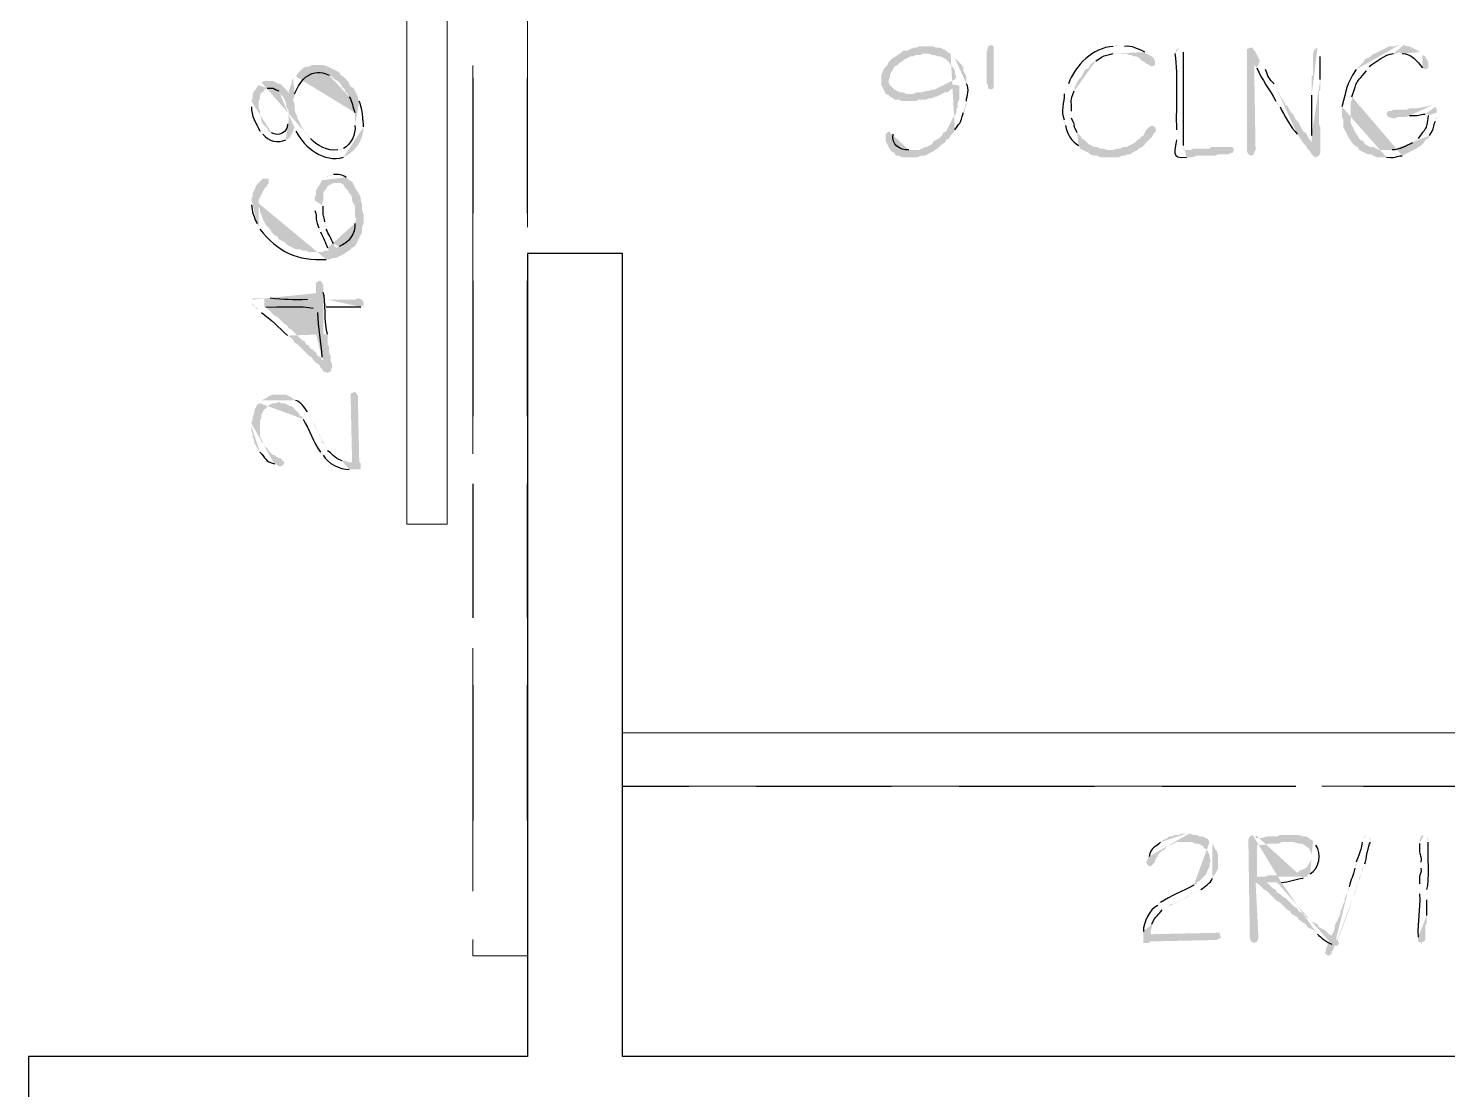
# Model space of a CAD drawing. Header units: inches. Extents: x -167 to 6071, y -6287 to -2731.
# Drawn here: x 104.9 to 157.5, y -6049.8 to -6010.5 of the extents above; entities that cross this region are included whole.
import ezdxf

# ---------------------------------------------------------------- set-up
doc = ezdxf.new("R2010")
doc.units = ezdxf.units.IN
doc.header["$LTSCALE"] = 96
doc.header["$MEASUREMENT"] = 0
doc.linetypes.add('Dash', pattern=[0.225, 0.15, -0.075])
doc.layers.add('Doors', color=5, linetype='Continuous', lineweight=9)
doc.layers.add('Furniture', color=7, linetype='Continuous', lineweight=5, true_color=0x994d00)
doc.layers.add('PDF_Geometry', color=7, linetype='Continuous', true_color=0x4a4a4a)
doc.layers.add('PDF_Solid Fills', color=7, linetype='Continuous')

msp = doc.modelspace()

# ---------------------------------------------------------------- hatches: boundary and pattern name
at = {"layer": 'PDF_Solid Fills', "transparency": 33554559}
for points in [[(138.197, -6011.135), (137.93, -6011.135), (137.823, -6011.189), (137.717, -6011.189), (137.503, -6011.295), (137.343, -6011.295), (137.237, -6011.402), (137.13, -6011.455), (137.077, -6011.509), (136.97, -6011.562), (136.81, -6011.722), (136.757, -6011.829), (136.65, -6011.935), (136.597, -6012.042), (136.543, -6012.202), (136.543, -6012.575), (136.703, -6012.895), (137.61, -6012.895), (137.45, -6012.895), (137.343, -6012.842), (137.237, -6012.842), (137.023, -6012.735), (136.863, -6012.575), (136.81, -6012.469), (136.81, -6012.362), (136.863, -6012.255), (136.863, -6012.149), (136.97, -6011.989), (137.023, -6011.882), (137.13, -6011.829), (137.237, -6011.722), (137.343, -6011.669), (137.397, -6011.615), (137.61, -6011.509), (137.717, -6011.509), (137.823, -6011.455), (137.983, -6011.455), (138.09, -6011.402), (139.103, -6011.402), (138.997, -6011.349), (138.943, -6011.295), (138.73, -6011.189), (138.57, -6011.189), (138.463, -6011.135), (138.357, -6011.135)], [(140.703, -6011.349), (140.703, -6012.682), (140.597, -6012.735), (140.49, -6012.682), (140.49, -6012.575), (140.437, -6012.522), (140.437, -6011.349), (140.49, -6011.189), (140.49, -6011.135), (140.597, -6011.082), (140.703, -6011.135)], [(146.357, -6011.402), (145.343, -6011.402), (145.61, -6011.402), (145.717, -6011.455), (145.823, -6011.455), (145.877, -6011.509), (145.983, -6011.509), (146.09, -6011.562), (146.197, -6011.669), (146.303, -6011.722), (146.357, -6011.775), (146.57, -6011.882), (146.677, -6011.829), (146.677, -6011.669), (146.623, -6011.562), (146.57, -6011.509), (146.463, -6011.455)], [(150.197, -6011.189), (150.09, -6011.242), (150.09, -6015.029), (150.143, -6015.135), (150.25, -6015.189), (150.357, -6015.135), (150.357, -6015.082), (150.41, -6014.975), (150.357, -6011.775), (150.57, -6011.669), (150.41, -6011.349), (150.357, -6011.295), (150.303, -6011.189)], [(138.943, -6012.522), (138.517, -6012.735), (138.41, -6012.735), (138.303, -6012.789), (138.197, -6012.789), (138.037, -6012.842), (137.823, -6012.842), (137.717, -6012.895), (136.703, -6012.895), (136.81, -6012.949), (136.863, -6013.002), (136.97, -6013.055), (137.023, -6013.109), (137.183, -6013.109), (137.29, -6013.162), (137.823, -6013.162), (137.93, -6013.109), (138.197, -6013.109), (138.303, -6013.055), (138.41, -6013.055), (138.517, -6013.002), (138.57, -6013.002), (138.89, -6012.842), (138.997, -6012.842), (139.103, -6012.735), (139.317, -6012.629), (139.37, -6012.575)], [(146.57, -6014.069), (146.463, -6014.122), (146.357, -6014.229), (146.25, -6014.442), (146.143, -6014.495), (146.143, -6014.549), (146.037, -6014.602), (145.93, -6014.709), (145.717, -6014.815), (145.61, -6014.869), (145.503, -6014.869), (145.397, -6014.922), (145.29, -6014.922), (145.13, -6014.975), (144.01, -6014.975), (144.117, -6015.029), (144.223, -6015.082), (144.277, -6015.135), (144.437, -6015.189), (144.543, -6015.189), (144.65, -6015.242), (145.343, -6015.242), (145.45, -6015.189), (145.557, -6015.189), (145.663, -6015.135), (145.77, -6015.135), (145.823, -6015.082), (145.93, -6015.029), (146.037, -6014.975), (146.09, -6014.922), (146.197, -6014.869), (146.303, -6014.762), (146.57, -6014.495), (146.623, -6014.389), (146.677, -6014.335), (146.73, -6014.229), (146.677, -6014.122)], [(149.397, -6014.869), (148.757, -6014.869), (148.703, -6014.922), (148.117, -6014.922), (148.01, -6014.975), (147.743, -6014.975), (149.61, -6014.975), (149.557, -6014.869), (149.503, -6014.869)], [(116.863, -6024.095), (116.917, -6026.549), (116.917, -6026.815), (117.237, -6026.815), (117.237, -6026.602), (117.183, -6026.549), (117.13, -6024.149), (117.13, -6024.095), (117.077, -6023.989), (117.023, -6023.935), (116.917, -6023.989), (116.863, -6023.989)], [(151.743, -6040.362), (151.317, -6040.362), (151.21, -6040.415), (150.837, -6040.415), (150.677, -6040.469), (150.41, -6040.469), (152.437, -6040.522), (152.383, -6040.469), (152.277, -6040.415), (152.17, -6040.415), (152.01, -6040.362), (151.903, -6040.362)], [(148.97, -6043.989), (146.517, -6044.042), (146.25, -6044.042), (146.25, -6044.362), (146.463, -6044.362), (146.517, -6044.309), (148.917, -6044.255), (148.97, -6044.255), (149.077, -6044.202), (149.13, -6044.149), (149.077, -6044.042), (149.077, -6043.989)]]:
    msp.add_hatch(color=256, dxfattribs=at).paths.add_polyline_path(points)
h = msp.add_hatch(color=256, dxfattribs=at)
h.paths.add_polyline_path([(139.103, -6011.402), (138.197, -6011.402), (138.303, -6011.402), (138.41, -6011.455), (138.517, -6011.455), (138.623, -6011.509), (138.73, -6011.509), (138.943, -6011.615), (139.05, -6011.722), (139.103, -6011.829), (139.21, -6011.935), (139.263, -6012.042), (139.263, -6012.149), (139.317, -6012.255), (139.263, -6012.362), (139.157, -6012.415), (138.943, -6012.522), (139.37, -6012.575), (139.423, -6012.575), (139.423, -6013.109), (139.37, -6013.215), (139.37, -6013.375), (139.317, -6013.482), (139.317, -6013.589), (139.263, -6013.695), (139.21, -6013.749), (138.943, -6014.282), (138.837, -6014.335), (138.783, -6014.442), (138.677, -6014.549), (138.463, -6014.655), (138.41, -6014.762), (138.303, -6014.815), (138.197, -6014.869), (138.143, -6014.869), (138.037, -6014.922), (137.93, -6014.975), (137.557, -6014.975), (138.463, -6015.029), (138.517, -6014.975), (138.623, -6014.922), (138.677, -6014.869), (138.783, -6014.762), (138.89, -6014.709), (138.943, -6014.602), (139.05, -6014.549), (139.103, -6014.442), (139.21, -6014.335), (139.263, -6014.229)], flags=0)
h.paths.add_polyline_path([(139.583, -6013.589), (139.637, -6013.535), (139.637, -6013.429), (139.69, -6013.322), (139.69, -6013.162)], flags=0)
h.paths.add_polyline_path([(139.69, -6012.522), (139.69, -6012.255), (139.583, -6012.042), (139.583, -6011.935), (139.53, -6011.829), (139.263, -6011.562), (139.21, -6011.455)], flags=0)
h = msp.add_hatch(color=256, dxfattribs=at)
h.paths.add_polyline_path([(145.343, -6011.082), (145.237, -6011.082), (145.13, -6011.135)], flags=0)
h.paths.add_polyline_path([(143.477, -6012.522), (143.37, -6012.735), (143.317, -6012.895)], flags=0)
h.paths.add_polyline_path([(143.317, -6013.855), (143.317, -6013.962), (143.37, -6014.069)], flags=0)
h.paths.add_polyline_path([(143.85, -6014.815), (143.903, -6014.922), (144.01, -6014.975), (145.023, -6014.975), (144.917, -6014.975), (144.757, -6014.922), (144.65, -6014.922), (144.543, -6014.869), (144.437, -6014.869), (144.33, -6014.815), (144.223, -6014.762), (144.063, -6014.602), (143.957, -6014.549), (143.957, -6014.495), (143.85, -6014.389), (143.797, -6014.335)], flags=0)
h.paths.add_polyline_path([(143.583, -6013.802), (143.583, -6013.535)], flags=0)
h.paths.add_polyline_path([(143.69, -6012.789), (143.69, -6012.682), (143.797, -6012.469), (143.85, -6012.362), (143.957, -6012.255), (144.063, -6012.042), (144.117, -6011.989), (144.223, -6011.935), (144.277, -6011.829), (144.383, -6011.722), (144.49, -6011.669)], flags=0)
h.paths.add_polyline_path([(145.13, -6011.402), (146.357, -6011.402), (146.303, -6011.349)], flags=0)
h.paths.add_polyline_path([(145.557, -6011.135), (145.45, -6011.082)], flags=0)
h = msp.add_hatch(color=256, dxfattribs=at)
h.paths.add_polyline_path([(147.583, -6011.189), (147.477, -6011.242), (147.423, -6011.402)], flags=0)
h.paths.add_polyline_path([(147.477, -6014.229), (147.477, -6014.602)], flags=0)
h.paths.add_polyline_path([(147.85, -6015.242), (148.063, -6015.242), (148.223, -6015.189), (148.917, -6015.189), (149.023, -6015.135), (149.397, -6015.135), (149.503, -6015.082), (149.557, -6015.082), (149.61, -6014.975), (147.743, -6014.975), (147.743, -6014.815)], flags=0)
h.paths.add_polyline_path([(147.743, -6011.349), (147.69, -6011.242)], flags=0)
h = msp.add_hatch(color=256, dxfattribs=at)
h.paths.add_polyline_path([(152.703, -6011.189), (152.597, -6011.242), (152.543, -6011.402), (152.543, -6012.202), (152.49, -6012.255), (152.49, -6012.949)], flags=0)
h.paths.add_polyline_path([(152.49, -6014.442), (152.49, -6014.709), (152.17, -6014.709), (152.277, -6014.815), (152.33, -6014.922), (152.437, -6015.029), (152.49, -6015.135), (152.597, -6015.242), (152.65, -6015.242), (152.757, -6015.189), (152.81, -6015.082), (152.81, -6014.122), (152.757, -6014.015), (152.757, -6012.842), (152.81, -6012.735), (152.81, -6012.362)], flags=0)
h.paths.add_polyline_path([(152.81, -6011.509), (152.81, -6011.242)], flags=0)
h = msp.add_hatch(color=256, dxfattribs=at)
h.paths.add_polyline_path([(155.743, -6011.082), (155.69, -6011.082), (155.583, -6011.135), (155.37, -6011.135), (154.837, -6011.402), (154.783, -6011.402), (154.677, -6011.509), (154.463, -6011.615), (154.41, -6011.722), (154.143, -6011.989)], flags=0)
h.paths.add_polyline_path([(153.61, -6013.375), (153.61, -6013.749), (153.663, -6013.855), (153.663, -6014.122), (153.877, -6014.549), (153.93, -6014.602), (153.983, -6014.709), (154.09, -6014.815), (154.197, -6014.869), (154.25, -6014.975), (154.357, -6015.029), (154.463, -6015.082), (154.57, -6015.135), (154.677, -6015.135), (154.89, -6015.242), (155.263, -6015.242)], flags=0)
h.paths.add_polyline_path([(155.85, -6015.189), (156.063, -6015.082), (156.17, -6015.029), (156.277, -6014.975), (154.997, -6014.975), (154.89, -6014.922), (154.783, -6014.869), (154.677, -6014.869), (154.463, -6014.762), (154.41, -6014.655), (154.303, -6014.602), (154.25, -6014.549), (154.197, -6014.442), (154.143, -6014.389), (153.93, -6013.962), (153.93, -6013.215), (153.983, -6013.109), (153.983, -6013.002)], flags=0)
h.paths.add_polyline_path([(154.517, -6012.042), (154.57, -6011.989), (154.623, -6011.882)], flags=0)
h.paths.add_polyline_path([(155.53, -6011.402), (155.637, -6011.402), (155.743, -6011.349), (156.49, -6011.349), (156.437, -6011.295), (156.117, -6011.135), (156.01, -6011.135), (155.903, -6011.082)], flags=0)
h = msp.add_hatch(color=256, dxfattribs=at)
h.paths.add_polyline_path([(156.49, -6011.349), (155.743, -6011.349), (155.85, -6011.402)], flags=0)
h.paths.add_polyline_path([(156.597, -6011.935), (156.703, -6011.989), (156.81, -6011.935), (156.81, -6011.722), (156.703, -6011.509), (156.597, -6011.455)], flags=0)
h = msp.add_hatch(color=256, dxfattribs=at)
h.paths.add_polyline_path([(114.73, -6012.309), (114.73, -6013.109), (114.783, -6013.002), (114.783, -6012.895)], flags=0)
h.paths.add_polyline_path([(116.063, -6012.202), (116.17, -6012.255), (116.223, -6012.309), (116.277, -6012.362), (116.383, -6012.415), (116.49, -6012.522), (116.543, -6012.629), (116.65, -6012.735), (116.65, -6012.789), (116.757, -6012.895), (116.81, -6013.002)], flags=0)
h.paths.add_polyline_path([(117.023, -6013.589), (117.023, -6013.962), (117.077, -6012.895), (116.97, -6012.682), (116.863, -6012.629), (116.757, -6012.415), (116.65, -6012.309), (116.597, -6012.255), (116.49, -6012.202), (116.437, -6012.095), (116.01, -6011.882), (115.85, -6011.829), (115.423, -6011.829), (115.317, -6011.882), (115.21, -6011.882), (115.103, -6011.935), (114.89, -6012.149), (114.837, -6012.255)], flags=0)
h = msp.add_hatch(color=256, dxfattribs=at)
h.paths.add_polyline_path([(150.57, -6011.669), (150.357, -6011.775), (150.357, -6011.829), (150.463, -6011.935)], flags=0)
h.paths.add_polyline_path([(151.157, -6013.162), (151.21, -6013.269), (151.317, -6013.375)], flags=0)
h.paths.add_polyline_path([(151.957, -6014.389), (152.17, -6014.709), (152.49, -6014.709), (152.437, -6014.602), (152.383, -6014.549), (152.277, -6014.335), (152.17, -6014.282), (152.01, -6013.962), (151.903, -6013.855), (151.797, -6013.642), (151.69, -6013.535), (151.637, -6013.429), (151.583, -6013.322), (151.53, -6013.322), (151.423, -6013.109), (151.37, -6013.055), (151.103, -6012.522)], flags=0)
h.paths.add_polyline_path([(150.783, -6011.989), (150.677, -6011.775)], flags=0)
h = msp.add_hatch(color=256, dxfattribs=at)
h.paths.add_polyline_path([(113.183, -6013.269), (113.183, -6013.375)], flags=0)
h.paths.add_polyline_path([(113.503, -6014.282), (113.503, -6014.335), (113.61, -6014.389)], flags=0)
h.paths.add_polyline_path([(114.463, -6014.602), (114.57, -6014.549), (114.57, -6013.802), (114.57, -6013.909), (114.517, -6014.015)], flags=0)
h.paths.add_polyline_path([(113.93, -6014.335), (113.823, -6014.282), (113.77, -6014.175), (113.61, -6014.015), (113.557, -6013.909), (113.557, -6013.802), (113.503, -6013.695), (113.503, -6013.535), (113.45, -6013.429), (113.45, -6012.575), (113.397, -6012.629), (113.343, -6012.735), (113.29, -6012.789), (113.237, -6012.895), (113.237, -6013.055), (113.183, -6013.162)], flags=0)
h = msp.add_hatch(color=256, dxfattribs=at)
h.paths.add_polyline_path([(113.45, -6012.575), (113.45, -6013.322), (113.45, -6013.162), (113.503, -6013.055), (113.503, -6012.949), (113.557, -6012.842), (113.61, -6012.842), (113.663, -6012.735), (113.77, -6012.682)], flags=0)
h.paths.add_polyline_path([(114.197, -6012.789), (114.25, -6012.895), (114.357, -6013.002), (114.463, -6013.215), (114.463, -6013.322), (114.517, -6013.429), (114.57, -6013.535), (114.57, -6014.549), (114.623, -6014.495), (114.73, -6014.282), (114.783, -6014.122), (114.783, -6014.175), (114.837, -6014.282)], flags=0)
h.paths.add_polyline_path([(116.597, -6015.242, 0.291201), (117.343, -6014.122)], flags=0)
h.paths.add_polyline_path([(117.183, -6013.162), (117.13, -6013.055), (117.13, -6013.002), (117.077, -6012.895), (117.023, -6013.962), (117.023, -6014.069)], flags=0)
h.paths.add_polyline_path([(116.597, -6014.922), (116.49, -6014.975), (116.383, -6014.975)], flags=0)
h.paths.add_polyline_path([(115.37, -6014.549), (115.263, -6014.442), (115.21, -6014.335), (115.157, -6014.335), (114.89, -6013.802), (114.89, -6013.749), (114.837, -6013.642), (114.783, -6013.482), (114.783, -6013.269), (114.73, -6013.109), (114.73, -6012.309), (114.677, -6012.415), (114.677, -6012.522), (114.623, -6012.629), (114.57, -6012.789), (114.57, -6012.895), (114.517, -6012.789), (114.25, -6012.522), (114.197, -6012.522), (113.983, -6012.415), (113.663, -6012.415), (113.557, -6012.469)], flags=0)
h = msp.add_hatch(color=256, dxfattribs=at)
h.paths.add_polyline_path([(156.97, -6013.322), (156.383, -6013.429), (156.117, -6013.429), (156.01, -6013.482), (155.53, -6013.482), (155.423, -6013.535), (155.317, -6013.535), (155.263, -6013.642), (155.317, -6013.749), (155.37, -6013.749), (155.477, -6013.802), (155.583, -6013.802), (155.69, -6013.749), (156.01, -6013.749), (156.117, -6013.695)], flags=0)
h.paths.add_polyline_path([(156.703, -6013.642), (156.81, -6013.642), (157.13, -6013.589), (157.13, -6013.482), (157.077, -6013.375)], flags=0)
h = msp.add_hatch(color=256, dxfattribs=at)
h.paths.add_polyline_path([(157.13, -6013.589), (156.81, -6013.642), (156.81, -6013.695)], flags=0)
h.paths.add_polyline_path([(156.437, -6014.549), (156.33, -6014.602), (156.33, -6014.655), (156.223, -6014.709)], flags=0)
h.paths.add_polyline_path([(155.477, -6014.975), (155.317, -6014.975), (156.277, -6014.975), (156.383, -6014.922), (156.437, -6014.869), (156.543, -6014.815), (156.65, -6014.709), (156.703, -6014.602), (156.81, -6014.549), (156.863, -6014.442)], flags=0)
h.paths.add_polyline_path([(157.077, -6013.909), (157.13, -6013.802), (157.13, -6013.695)], flags=0)
h = msp.add_hatch(color=256, dxfattribs=at)
h.paths.add_polyline_path([(136.81, -6014.282), (136.703, -6014.389), (136.703, -6014.655), (136.757, -6014.762), (136.81, -6014.869), (136.863, -6014.975), (136.917, -6015.029), (137.023, -6015.082), (137.077, -6015.189), (137.183, -6015.189), (137.29, -6015.242), (137.877, -6015.242), (137.983, -6015.189), (138.143, -6015.189), (138.357, -6015.082), (138.463, -6015.029), (137.557, -6014.975)], flags=0)
h.paths.add_polyline_path([(136.97, -6014.389), (136.917, -6014.282)], flags=0)
h = msp.add_hatch(color=256, dxfattribs=at)
h.paths.add_polyline_path([(113.183, -6016.949), (113.183, -6017.002)], flags=0)
h.paths.add_polyline_path([(113.397, -6017.695), (113.45, -6017.802), (113.45, -6016.842), (113.663, -6016.415), (113.77, -6016.309), (113.77, -6016.255), (113.823, -6016.202), (113.823, -6016.042), (113.61, -6016.042), (113.557, -6016.095), (113.45, -6016.202), (113.343, -6016.309), (113.343, -6016.362), (113.29, -6016.469), (113.237, -6016.575), (113.237, -6016.682), (113.183, -6016.789)], flags=0)
h = msp.add_hatch(color=256, dxfattribs=at)
h.paths.add_polyline_path([(115.53, -6017.002), (115.53, -6017.215)], flags=0)
h.paths.add_polyline_path([(115.69, -6017.855), (115.69, -6017.909), (115.743, -6018.015)], flags=0)
h.paths.add_polyline_path([(116.01, -6018.602), (116.063, -6018.709), (116.063, -6019.029), (116.223, -6018.975), (116.33, -6018.975), (116.437, -6018.922), (116.543, -6018.869), (116.65, -6018.815), (116.703, -6018.762), (116.81, -6018.709), (116.917, -6018.602), (117.023, -6018.549), (117.077, -6018.442), (117.077, -6017.535), (117.023, -6017.695)], flags=0)
h.paths.add_polyline_path([(116.437, -6018.549), (116.33, -6018.602), (116.277, -6018.549), (116.223, -6018.442)], flags=0)
h.paths.add_polyline_path([(115.957, -6017.909), (115.957, -6017.802), (115.903, -6017.642)], flags=0)
h.paths.add_polyline_path([(115.85, -6017.055), (115.797, -6016.949), (115.797, -6016.095), (115.743, -6016.202), (115.69, -6016.309), (115.637, -6016.362), (115.583, -6016.469), (115.583, -6016.629), (115.53, -6016.735), (115.53, -6016.842)], flags=0)
h = msp.add_hatch(color=256, dxfattribs=at)
h.paths.add_polyline_path([(115.797, -6016.095), (115.797, -6016.949), (115.85, -6016.842), (115.85, -6016.575), (115.903, -6016.469), (115.957, -6016.415), (116.01, -6016.309), (116.117, -6016.255), (116.223, -6016.202), (116.49, -6016.202), (116.597, -6016.255), (116.65, -6016.362), (116.757, -6016.469), (116.81, -6016.575), (116.863, -6016.629), (116.917, -6016.735), (116.917, -6016.842), (117.023, -6017.055), (117.023, -6017.429), (117.077, -6017.535), (117.077, -6018.442), (117.237, -6018.122), (117.29, -6018.015), (117.29, -6017.802), (117.343, -6017.695), (117.343, -6017.375), (117.29, -6017.215), (117.29, -6017.002), (117.237, -6016.842), (117.237, -6016.735), (117.13, -6016.522), (117.077, -6016.469), (117.023, -6016.362), (116.917, -6016.149), (116.81, -6016.095), (116.703, -6015.989)], flags=0)
h.paths.add_polyline_path([(116.223, -6015.882), (116.117, -6015.935), (116.01, -6015.935), (115.903, -6015.989)], flags=0)
h = msp.add_hatch(color=256, dxfattribs=at)
h.paths.add_polyline_path([(113.45, -6017.802), (113.503, -6017.909)], flags=0)
h.paths.add_polyline_path([(115.957, -6019.029), (116.063, -6019.029), (116.063, -6018.709), (115.903, -6018.709), (115.797, -6018.762), (115.317, -6018.762), (115.21, -6018.709), (115.103, -6018.709), (114.997, -6018.655), (114.837, -6018.655), (114.517, -6018.495), (114.41, -6018.389), (114.197, -6018.282), (114.143, -6018.175), (114.037, -6018.122), (113.93, -6018.015), (113.877, -6017.909), (113.717, -6017.749), (113.61, -6017.535), (113.557, -6017.375), (113.503, -6017.269), (113.503, -6017.162), (113.45, -6017.055), (113.45, -6016.949)], flags=0)
h = msp.add_hatch(color=256, dxfattribs=at)
h.paths.add_polyline_path([(113.183, -6020.629), (113.237, -6020.735), (113.343, -6020.789), (113.343, -6020.842), (113.45, -6020.895), (113.557, -6021.002)], flags=0)
h.paths.add_polyline_path([(114.517, -6021.855), (114.623, -6021.909), (114.73, -6022.015), (114.783, -6022.122), (114.89, -6022.175), (115.317, -6022.602), (115.423, -6022.655), (115.477, -6022.762), (115.583, -6022.869), (115.69, -6022.922), (115.743, -6023.029), (115.797, -6023.082), (115.85, -6023.189), (115.903, -6023.189), (116.01, -6023.242), (116.117, -6023.189), (116.17, -6023.029), (116.17, -6022.869), (116.117, -6022.815), (116.117, -6022.602), (116.063, -6022.495), (116.063, -6022.282), (116.01, -6022.175), (116.01, -6021.802)], flags=0)
h.paths.add_polyline_path([(115.85, -6020.255), (115.85, -6019.989), (115.85, -6022.762), (115.797, -6022.762), (115.743, -6022.655), (115.637, -6022.602), (115.583, -6022.495), (115.477, -6022.389), (115.37, -6022.335), (115.317, -6022.229), (115.21, -6022.175), (115.157, -6022.069), (115.05, -6022.015), (114.677, -6021.642), (114.57, -6021.589), (114.517, -6021.482), (114.41, -6021.429), (114.143, -6021.162), (114.037, -6021.109), (113.77, -6020.842), (113.663, -6020.789), (113.663, -6020.469), (113.237, -6020.469), (113.237, -6020.522)], flags=0)
h = msp.add_hatch(color=256, dxfattribs=at)
h.paths.add_polyline_path([(113.663, -6020.469), (113.663, -6020.789), (113.717, -6020.789)], flags=0)
h.paths.add_polyline_path([(115.477, -6020.842), (115.637, -6020.842), (115.637, -6021.002)], flags=0)
h.paths.add_polyline_path([(115.797, -6022.655), (115.85, -6022.762), (115.85, -6019.989), (115.797, -6019.882), (115.743, -6019.829), (115.69, -6019.829), (115.583, -6019.882), (115.583, -6020.522), (115.263, -6020.522)], flags=0)
h.paths.add_polyline_path([(113.877, -6020.469), (113.77, -6020.469)], flags=0)
h = msp.add_hatch(color=256, dxfattribs=at)
h.paths.add_polyline_path([(115.903, -6020.522), (115.903, -6020.789), (115.957, -6020.789)], flags=0)
h.paths.add_polyline_path([(117.237, -6020.789), (117.343, -6020.735), (117.343, -6020.629), (117.29, -6020.522), (117.13, -6020.469), (117.023, -6020.522), (116.01, -6020.522)], flags=0)
h = msp.add_hatch(color=256, dxfattribs=at)
h.paths.add_polyline_path([(113.503, -6024.362), (113.503, -6025.215), (113.503, -6025.002), (113.557, -6024.895), (113.557, -6024.789), (113.663, -6024.575), (113.717, -6024.575), (113.77, -6024.469), (113.877, -6024.415), (113.983, -6024.362), (114.09, -6024.362), (114.197, -6024.309), (114.303, -6024.362), (114.41, -6024.362), (114.517, -6024.415), (114.623, -6024.469), (114.677, -6024.469), (114.943, -6024.735), (114.997, -6024.842), (115.05, -6024.842), (115.103, -6024.949)], flags=0)
h.paths.add_polyline_path([(115.743, -6026.175), (115.743, -6026.229), (115.85, -6026.282)], flags=0)
h.paths.add_polyline_path([(116.81, -6026.815), (116.917, -6026.815), (116.917, -6026.549), (116.81, -6026.549), (116.65, -6026.495), (116.543, -6026.495)], flags=0)
h.paths.add_polyline_path([(116.01, -6026.122), (115.957, -6026.015), (115.903, -6025.909), (115.797, -6025.802), (115.797, -6025.695), (115.69, -6025.482), (115.637, -6025.429), (115.583, -6025.269), (115.53, -6025.162), (115.423, -6025.002), (115.263, -6024.682)], flags=0)
h.paths.add_polyline_path([(114.837, -6024.255), (114.73, -6024.202), (114.677, -6024.149), (114.463, -6024.042), (113.983, -6024.042), (113.823, -6024.095), (113.77, -6024.149), (113.663, -6024.202), (113.557, -6024.255)], flags=0)
h = msp.add_hatch(color=256, dxfattribs=at)
h.paths.add_polyline_path([(113.183, -6025.215), (113.183, -6025.375), (113.237, -6025.535), (113.237, -6025.642), (113.29, -6025.749), (113.29, -6025.855), (113.343, -6025.909), (113.45, -6026.122), (113.503, -6026.175)], flags=0)
h.paths.add_polyline_path([(114.037, -6026.602), (114.25, -6026.709), (114.357, -6026.655), (114.41, -6026.549), (114.25, -6026.389), (114.197, -6026.389), (114.09, -6026.335), (114.037, -6026.282), (113.983, -6026.282), (113.823, -6026.122), (113.77, -6026.015), (113.663, -6025.962), (113.61, -6025.855), (113.61, -6025.802), (113.557, -6025.695), (113.503, -6025.589), (113.503, -6024.362), (113.397, -6024.415), (113.29, -6024.629), (113.29, -6024.735), (113.237, -6024.842), (113.237, -6024.949), (113.183, -6025.109)], flags=0)
h = msp.add_hatch(color=256, dxfattribs=at)
h.paths.add_polyline_path([(147.85, -6040.309), (147.69, -6040.309), (147.53, -6040.362), (147.423, -6040.362), (147.317, -6040.415), (147.21, -6040.415), (147.157, -6040.469), (146.943, -6040.575), (146.89, -6040.629)], flags=0)
h.paths.add_polyline_path([(146.463, -6041.162), (146.357, -6041.375), (146.41, -6041.482), (146.517, -6041.535), (146.57, -6041.482), (146.677, -6041.375), (146.677, -6041.322), (146.73, -6041.215), (146.783, -6041.162), (146.783, -6041.109), (146.943, -6040.949), (147.05, -6040.895), (147.103, -6040.789), (147.21, -6040.735), (147.263, -6040.735), (147.477, -6040.629), (148.703, -6040.629), (148.65, -6040.522), (148.437, -6040.415), (148.33, -6040.415), (148.223, -6040.362), (148.117, -6040.362), (147.957, -6040.309)], flags=0)
h = msp.add_hatch(color=256, dxfattribs=at)
h.paths.add_polyline_path([(150.303, -6040.362), (150.197, -6040.415), (150.143, -6040.522), (150.197, -6044.149), (150.197, -6044.202), (150.25, -6044.309), (150.357, -6044.362), (150.463, -6044.309), (150.517, -6044.202), (150.517, -6044.149), (150.41, -6042.122), (151.37, -6042.122)], flags=0)
h.paths.add_polyline_path([(152.17, -6041.962), (152.223, -6041.909), (150.463, -6041.909), (150.463, -6040.735), (150.73, -6040.735), (150.89, -6040.682), (151.263, -6040.682), (151.37, -6040.629), (151.743, -6040.629), (152.543, -6040.575), (152.437, -6040.522), (150.41, -6040.469), (150.41, -6040.362)], flags=0)
h = msp.add_hatch(color=256, dxfattribs=at)
h.paths.add_polyline_path([(154.517, -6040.362), (154.463, -6040.415), (154.357, -6040.629)], flags=0)
h.paths.add_polyline_path([(154.143, -6041.375), (154.143, -6041.482), (154.09, -6041.589)], flags=0)
h.paths.add_polyline_path([(153.877, -6042.282), (153.877, -6042.389), (153.717, -6042.709), (153.717, -6042.815), (153.663, -6042.922), (153.61, -6043.082), (153.557, -6043.189), (153.557, -6043.295), (153.343, -6043.722), (153.343, -6043.829), (153.29, -6043.989), (153.183, -6044.149), (153.13, -6044.309), (153.077, -6044.469), (153.023, -6044.575), (153.023, -6044.682), (152.97, -6044.682), (153.023, -6044.789), (153.13, -6044.842), (153.183, -6044.789), (153.237, -6044.789), (153.237, -6044.682), (153.29, -6044.629)], flags=0)
h.paths.add_polyline_path([(153.29, -6044.629, 0.021662), (154.037, -6042.655)], flags=0)
h.paths.add_polyline_path([(154.037, -6042.655), (154.09, -6042.549), (154.143, -6042.389), (154.143, -6042.282), (154.25, -6042.069), (154.25, -6041.962), (154.357, -6041.749), (154.357, -6041.642), (154.463, -6041.429)], flags=0)
h.paths.add_polyline_path([(154.677, -6040.629), (154.677, -6040.522), (154.623, -6040.415)], flags=0)
h = msp.add_hatch(color=256, dxfattribs=at)
h.paths.add_polyline_path([(156.65, -6040.362), (156.543, -6040.415), (156.49, -6040.575), (156.49, -6040.682)], flags=0)
h.paths.add_polyline_path([(156.543, -6041.375), (156.543, -6041.589)], flags=0)
h.paths.add_polyline_path([(156.49, -6042.175), (156.49, -6042.549)], flags=0)
h.paths.add_polyline_path([(156.437, -6044.149), (156.437, -6044.309), (156.543, -6044.362), (156.65, -6044.309), (156.703, -6044.255), (156.703, -6043.722), (156.757, -6043.615), (156.757, -6043.349)], flags=0)
h.paths.add_polyline_path([(156.757, -6042.762), (156.757, -6042.389)], flags=0)
h.paths.add_polyline_path([(156.81, -6040.629), (156.81, -6040.522), (156.757, -6040.415)], flags=0)
h = msp.add_hatch(color=256, dxfattribs=at)
h.paths.add_polyline_path([(148.703, -6040.629), (147.85, -6040.629), (148.063, -6040.629), (148.17, -6040.682), (148.277, -6040.682), (148.49, -6040.789), (148.49, -6040.842), (148.597, -6040.895), (148.703, -6041.109), (148.703, -6041.215), (148.757, -6041.322), (148.703, -6041.429), (148.703, -6041.535), (148.597, -6041.749), (148.597, -6041.802), (148.33, -6042.069), (148.223, -6042.122), (148.223, -6042.175), (148.117, -6042.229)], flags=0)
h.paths.add_polyline_path([(146.89, -6042.869), (146.837, -6042.869), (146.783, -6042.975)], flags=0)
h.paths.add_polyline_path([(146.25, -6043.935), (146.25, -6044.042), (146.517, -6044.042), (146.517, -6043.935), (146.57, -6043.775), (146.57, -6043.669)], flags=0)
h.paths.add_polyline_path([(146.943, -6043.135), (147.05, -6043.082), (147.157, -6043.029), (147.263, -6042.922), (147.37, -6042.922), (147.477, -6042.869), (147.583, -6042.815), (147.637, -6042.762), (147.797, -6042.709), (147.903, -6042.655), (148.063, -6042.549), (148.383, -6042.389)], flags=0)
h.paths.add_polyline_path([(148.81, -6041.962), (148.863, -6041.855), (148.917, -6041.802), (148.97, -6041.695), (149.023, -6041.589), (149.023, -6041.109), (148.97, -6040.949), (148.917, -6040.895), (148.81, -6040.682)], flags=0)
h = msp.add_hatch(color=256, dxfattribs=at)
h.paths.add_polyline_path([(152.543, -6040.575), (151.743, -6040.629), (151.85, -6040.629), (152.01, -6040.682), (152.117, -6040.682), (152.223, -6040.735), (152.277, -6040.789), (152.383, -6040.842), (152.49, -6041.055), (152.49, -6041.269), (152.437, -6041.375), (152.383, -6041.429), (152.33, -6041.535), (152.277, -6041.589), (152.17, -6041.642), (152.01, -6041.695), (152.01, -6041.749), (151.85, -6041.749), (151.743, -6041.802), (151.53, -6041.802), (151.423, -6041.855), (150.89, -6041.855), (150.783, -6041.909), (150.463, -6041.909), (152.33, -6041.909), (152.33, -6041.855), (152.437, -6041.802)], flags=0)
h.paths.add_polyline_path([(152.65, -6040.735), (152.597, -6040.629)], flags=0)
h = msp.add_hatch(color=256, dxfattribs=at)
h.paths.add_polyline_path([(151.37, -6042.122), (150.41, -6042.122), (150.517, -6042.175), (150.623, -6042.282), (150.73, -6042.389), (150.837, -6042.442), (151.21, -6042.815), (151.317, -6042.869), (151.423, -6042.975), (151.477, -6043.029), (151.583, -6043.135), (151.69, -6043.189), (151.743, -6043.295), (151.957, -6043.402), (152.01, -6043.509), (152.117, -6043.562), (152.17, -6043.615), (152.277, -6043.669), (152.33, -6043.775), (152.543, -6043.882), (152.703, -6044.042)], flags=0)
h.paths.add_polyline_path([(153.237, -6044.415), (153.29, -6044.469), (153.45, -6044.469), (153.503, -6044.362), (153.45, -6044.255), (153.343, -6044.202), (153.237, -6044.095), (153.13, -6044.042), (152.97, -6043.882), (152.757, -6043.775), (152.703, -6043.669), (152.49, -6043.562), (152.383, -6043.455), (152.277, -6043.402), (152.223, -6043.295), (152.01, -6043.189), (151.957, -6043.082), (151.85, -6043.029), (151.797, -6042.975), (151.69, -6042.869), (151.637, -6042.815), (151.53, -6042.709), (151.423, -6042.655), (151.317, -6042.549), (151.21, -6042.495), (151.157, -6042.389), (151.05, -6042.335), (150.837, -6042.122), (151.21, -6042.122)], flags=0)

# ---------------------------------------------------------------- linework, layer by layer
at = {"layer": 'Doors', "linetype": 'Dash', "ltscale": 0.25, "transparency": 33554687}
msp.add_lwpolyline([(121.397, -5984.842), (121.397, -6044.842), (123.423, -6044.842), (123.423, -5984.842)], close=True, dxfattribs=at)
at = {"layer": 'Doors', "transparency": 33554687}
msp.add_lwpolyline([(120.437, -6000.842), (118.943, -6000.842), (118.943, -6028.842), (120.437, -6028.842)], close=True, dxfattribs=at)
at = {"layer": 'Furniture'}
msp.add_lwpolyline([(126.943, -6036.575), (174.943, -6036.575), (174.943, -5973.109), (126.943, -5973.109)], dxfattribs=at)
at = {"layer": 'Furniture', "linetype": 'Dash', "ltscale": 0.4, "transparency": 33554687}
msp.add_lwpolyline([(126.943, -6038.549), (186.943, -6038.549)], dxfattribs=at)
at = {"layer": 'PDF_Geometry', "color": 7}
msp.add_lwpolyline([(108.97, -5876.095), (123.423, -5876.095), (123.423, -5990.815), (126.943, -5990.815), (126.943, -5961.109), (186.943, -5961.109), (186.943, -6048.575), (126.943, -6048.575), (126.943, -6018.815), (123.423, -6018.815), (123.423, -6048.575), (104.917, -6048.575), (104.917, -6052.042), (196.917, -6052.042), (196.917, -5997.589), (210.197, -5997.589), (210.197, -5994.069)], dxfattribs=at)
at = {"layer": 'PDF_Geometry'}
for points in [[(121.397, -6012.309), (121.397, -6017.322)], [(123.423, -6017.322), (123.423, -6012.309)], [(121.397, -6019.829), (121.397, -6024.842)], [(123.423, -6024.842), (123.423, -6019.829)], [(121.397, -6027.349), (121.397, -6032.309)], [(123.423, -6032.309), (123.423, -6027.349)], [(121.397, -6034.815), (121.397, -6039.829)], [(123.423, -6039.829), (123.423, -6034.815)], [(126.943, -6038.549), (129.397, -6038.549)], [(131.903, -6038.549), (136.917, -6038.549)], [(139.423, -6038.549), (144.437, -6038.549)], [(146.943, -6038.549), (151.903, -6038.549)], [(154.41, -6038.549), (159.423, -6038.549)]]:
    msp.add_lwpolyline(points, dxfattribs=at)
for points in [[(145.13, -6011.135), (144.378, -6011.186), (143.719, -6011.829), (143.477, -6012.522)], [(144.49, -6011.669), (144.888, -6011.425), (144.695, -6011.516), (145.13, -6011.402)], [(146.303, -6011.349), (146.091, -6011.232), (145.797, -6011.099), (145.557, -6011.135)], [(147.423, -6011.402), (147.531, -6012.279), (147.454, -6013.315), (147.477, -6014.229)], [(147.743, -6014.815), (147.743, -6013.66), (147.743, -6012.504), (147.743, -6011.349)], [(152.81, -6012.362), (152.81, -6012.078), (152.81, -6011.793), (152.81, -6011.509)], [(154.623, -6011.882), (154.891, -6011.691), (155.19, -6011.439), (155.53, -6011.402)], [(155.85, -6011.402), (156.18, -6011.402), (156.417, -6011.681), (156.597, -6011.935)], [(114.783, -6012.895), (115.003, -6012.333), (115.437, -6011.898), (116.063, -6012.202)], [(150.463, -6011.935), (150.61, -6012.37), (150.973, -6012.747), (151.157, -6013.162)], [(151.103, -6012.522), (150.902, -6012.348), (150.87, -6012.241), (150.783, -6011.989)], [(154.143, -6011.989), (153.729, -6012.614), (153.799, -6012.675), (153.61, -6013.375)], [(153.983, -6013.002), (154.217, -6012.34), (154.047, -6012.609), (154.517, -6012.042)], [(113.77, -6012.682), (114.074, -6012.69), (113.894, -6012.641), (114.197, -6012.789)], [(139.69, -6013.162), (139.701, -6012.959), (139.828, -6012.72), (139.69, -6012.522)], [(116.81, -6013.002), (116.94, -6013.195), (116.926, -6013.393), (117.023, -6013.589)], [(117.343, -6014.122), (117.351, -6013.94), (117.27, -6013.311), (117.183, -6013.162)], [(143.317, -6012.895), (143.317, -6013.207), (143.172, -6013.551), (143.317, -6013.855)], [(143.583, -6013.535), (143.6, -6013.074), (143.52, -6013.209), (143.69, -6012.789)], [(152.49, -6012.949), (152.49, -6013.447), (152.49, -6013.944), (152.49, -6014.442)], [(113.183, -6013.375), (113.174, -6013.705), (113.362, -6013.989), (113.503, -6014.282)], [(139.263, -6014.229), (139.527, -6013.829), (139.435, -6014.063), (139.583, -6013.589)], [(151.317, -6013.375), (151.463, -6013.67), (151.738, -6014.156), (151.957, -6014.389)], [(156.117, -6013.695), (156.51, -6013.725), (156.444, -6013.643), (156.703, -6013.642)], [(156.81, -6013.695), (156.736, -6014.304), (156.708, -6014.141), (156.437, -6014.549)], [(114.517, -6014.015), (114.557, -6014.323), (114.166, -6014.498), (113.93, -6014.335)], [(117.023, -6014.069), (117.056, -6014.399), (116.875, -6014.768), (116.597, -6014.922)], [(143.37, -6014.069), (143.397, -6014.369), (143.611, -6014.668), (143.85, -6014.815)], [(143.797, -6014.335), (143.561, -6013.918), (143.819, -6014.22), (143.583, -6013.802)], [(156.863, -6014.442), (157.058, -6014.11), (156.974, -6014.148), (157.077, -6013.909)], [(113.61, -6014.389), (113.799, -6014.658), (114.178, -6014.733), (114.463, -6014.602)], [(114.837, -6014.282), (115.158, -6014.891), (115.874, -6015.463), (116.597, -6015.242)], [(116.383, -6014.975), (116.01, -6015.026), (115.613, -6014.817), (115.37, -6014.549)], [(137.557, -6014.975), (137.22, -6014.981), (136.907, -6014.775), (136.97, -6014.389)], [(147.477, -6014.602), (147.425, -6014.992), (147.254, -6015.321), (147.85, -6015.242)], [(156.223, -6014.709), (155.977, -6014.836), (155.757, -6014.961), (155.477, -6014.975)], [(155.263, -6015.242), (155.723, -6015.271), (155.569, -6015.207), (155.85, -6015.189)], [(116.703, -6015.989), (116.58, -6015.901), (116.387, -6015.872), (116.223, -6015.882)], [(113.183, -6017.002), (113.213, -6017.238), (113.269, -6017.482), (113.397, -6017.695)], [(115.53, -6017.215), (115.676, -6017.592), (115.471, -6017.354), (115.69, -6017.855)], [(115.903, -6017.642), (115.886, -6017.361), (115.821, -6017.515), (115.85, -6017.055)], [(113.503, -6017.909), (114.156, -6018.753), (114.889, -6019.092), (115.957, -6019.029)], [(116.223, -6018.442), (116.134, -6018.264), (116.046, -6018.087), (115.957, -6017.909)], [(117.023, -6017.695), (117.046, -6018.064), (116.79, -6018.44), (116.437, -6018.549)], [(115.743, -6018.015), (115.869, -6018.235), (115.912, -6018.39), (116.01, -6018.602)], [(115.263, -6020.522), (114.71, -6020.531), (114.416, -6020.527), (113.877, -6020.469)], [(116.01, -6021.802), (115.871, -6021.456), (115.951, -6020.507), (115.85, -6020.255)], [(113.557, -6021.002), (113.906, -6021.249), (114.207, -6021.541), (114.517, -6021.855)], [(113.717, -6020.789), (114.169, -6020.818), (115.092, -6020.728), (115.477, -6020.842)], [(115.637, -6021.002), (115.647, -6021.564), (115.771, -6022.102), (115.797, -6022.655)], [(115.957, -6020.789), (116.383, -6020.789), (116.81, -6020.789), (117.237, -6020.789)], [(115.263, -6024.682), (115.141, -6024.53), (115.037, -6024.328), (114.837, -6024.255)], [(115.103, -6024.949), (115.326, -6025.344), (115.477, -6025.799), (115.743, -6026.175)], [(113.503, -6026.175), (113.702, -6026.366), (113.693, -6026.547), (114.037, -6026.602)], [(115.85, -6026.282), (115.998, -6026.6), (116.48, -6026.813), (116.81, -6026.815)], [(116.543, -6026.495), (116.21, -6026.366), (116.186, -6026.219), (116.01, -6026.122)]]:
    msp.add_open_spline(points, degree=3, dxfattribs=at)
at = {"layer": 'PDF_Geometry', "color": 7}
for points in [[(146.89, -6040.629), (146.7, -6040.827), (146.518, -6040.818), (146.463, -6041.162)], [(152.437, -6041.802), (152.774, -6041.623), (152.867, -6041.047), (152.65, -6040.735)], [(154.357, -6040.629), (154.375, -6040.798), (154.201, -6041.203), (154.143, -6041.375)], [(154.463, -6041.429), (154.521, -6041.288), (154.573, -6040.738), (154.677, -6040.629)], [(156.49, -6040.682), (156.451, -6041.244), (156.568, -6040.979), (156.543, -6041.375)], [(156.757, -6042.389), (156.872, -6042.071), (156.78, -6041.042), (156.81, -6040.629)], [(154.09, -6041.589), (154.03, -6041.897), (153.95, -6041.998), (153.877, -6042.282)], [(156.543, -6041.589), (156.565, -6041.927), (156.458, -6041.66), (156.49, -6042.175)], [(148.383, -6042.389), (148.535, -6042.266), (148.737, -6042.162), (148.81, -6041.962)], [(151.37, -6042.122), (151.649, -6042.116), (151.899, -6041.983), (152.17, -6041.962)], [(148.117, -6042.229), (147.721, -6042.452), (147.267, -6042.602), (146.89, -6042.869)], [(156.49, -6042.549), (156.524, -6043.17), (156.402, -6043.522), (156.437, -6044.149)], [(146.783, -6042.975), (146.465, -6043.122), (146.254, -6043.606), (146.25, -6043.935)], [(146.57, -6043.669), (146.7, -6043.335), (146.846, -6043.311), (146.943, -6043.135)], [(156.757, -6043.349), (156.757, -6043.153), (156.757, -6042.958), (156.757, -6042.762)], [(152.703, -6044.042), (152.819, -6044.153), (153.086, -6044.364), (153.237, -6044.415)]]:
    msp.add_open_spline(points, degree=3, dxfattribs=at)

doc.saveas('drawing.dxf')
